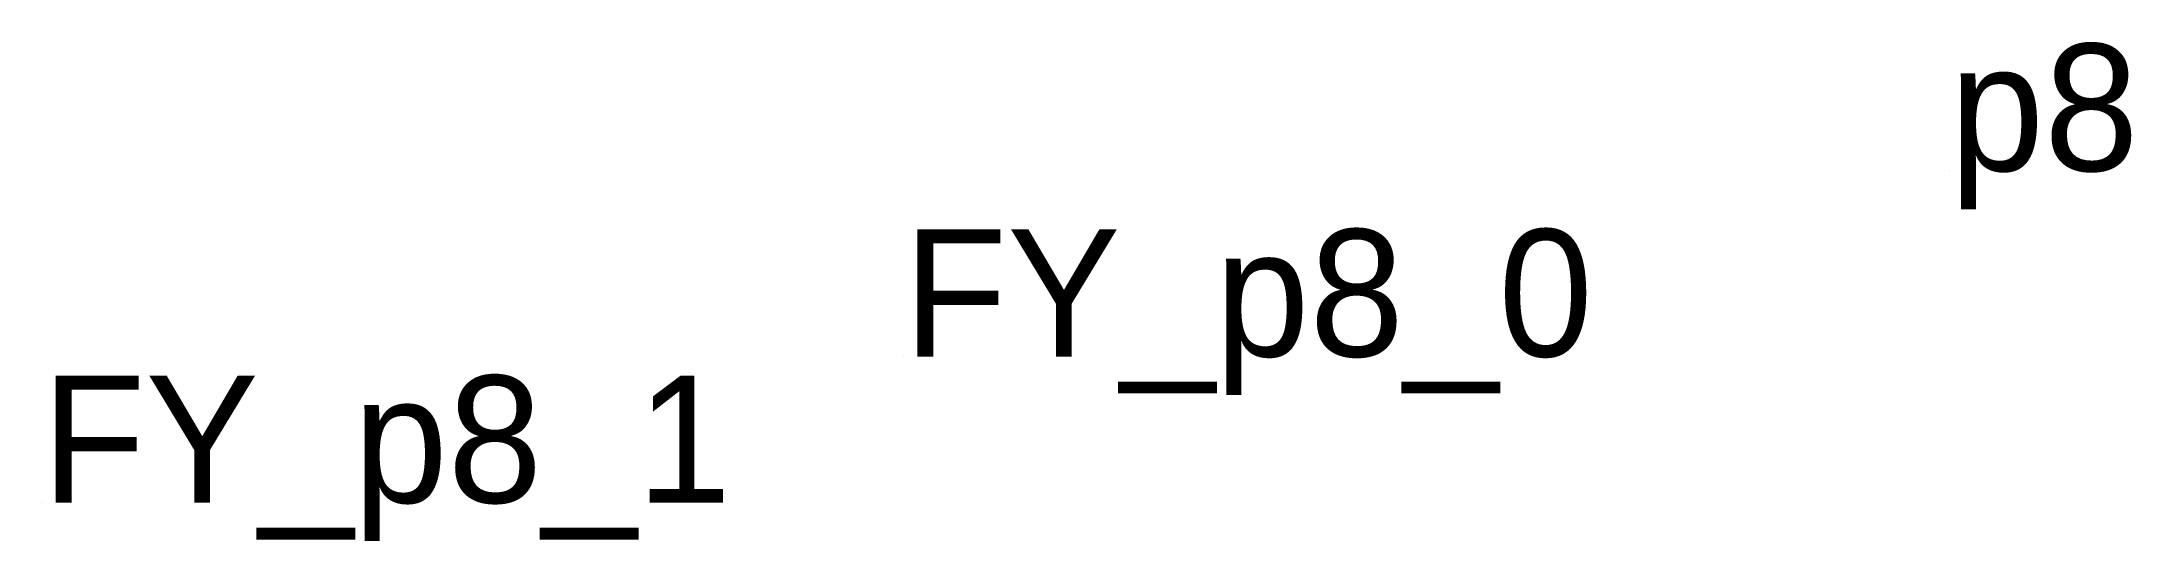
# Model space of a CAD drawing. Extents: x 536248 to 552279, y 1836838 to 1839184.
# Drawn here: x 536254.74 to 536284.35, y 1836838.09 to 1836845.16 of the extents above.
import ezdxf

# ---------------------------------------------------------------- set-up
doc = ezdxf.new("R2010")
doc.units = 0
doc.layers.add('Level 12', color=7, linetype='Continuous')
doc.layers.add('Level 7', color=7, linetype='Continuous')

msp = doc.modelspace()

# ---------------------------------------------------------------- linework, layer by layer
at = {"layer": 'Level 7'}
for p, q in [((536281.777, 1836843.332), (536281.777, 1836843.332)), ((536266.952, 1836840.706), (536266.952, 1836840.706)), ((536254.741, 1836838.636), (536254.741, 1836838.636))]:
    msp.add_line(p, q, dxfattribs=at)

# ---------------------------------------------------------------- texts
at = {"layer": 'Level 12'}
for s, p in [('p8', (536281.777, 1836843.332)), ('FY_p8_0', (536266.952, 1836840.706)), ('FY_p8_1', (536254.741, 1836838.636))]:
    msp.add_text(s, height=1.8, dxfattribs=at).set_placement(p)

doc.saveas('drawing.dxf')
